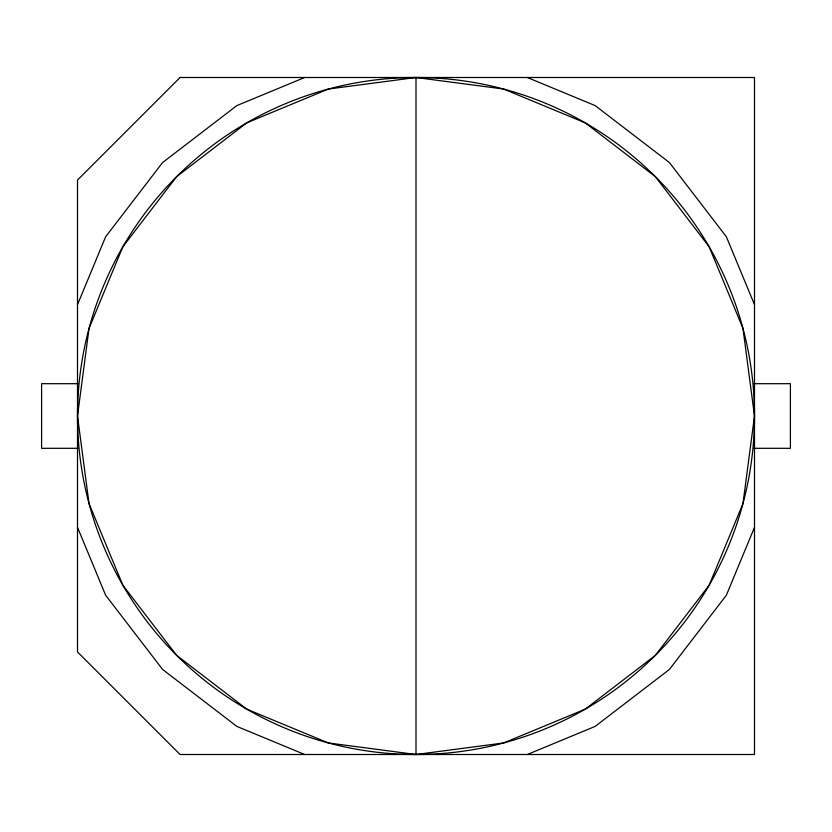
<?xml version="1.0" encoding="UTF-8"?>
<svg xmlns="http://www.w3.org/2000/svg" width="832" height="832" viewBox="0 0 832 832"><rect width="100%" height="100%" fill="white"/><g stroke="black" fill="none" stroke-linecap="round" stroke-linejoin="round"><path stroke-width="1.25" d="M77.501 304.678L105.622 236.798L162.573 162.573L236.798 105.622L304.678 77.501M754.499 527.322L726.378 595.202L669.427 669.427L595.202 726.378L527.322 754.499M416 77.501L328.39 89.034L246.75 122.855L176.644 176.644L122.855 246.75L89.034 328.39L77.501 416L89.034 503.61L122.855 585.25L176.644 655.356L246.75 709.145L328.39 742.966L416 754.499L503.61 742.966L585.25 709.145L655.356 655.356L709.145 585.25L742.966 503.61L754.499 416L742.966 328.39L709.145 246.75L655.356 176.644L585.25 122.855L503.61 89.034L416 77.501L416 754.499M77.854 383.687L41.6 383.687L41.6 448.313L77.854 448.313M754.146 383.687L790.4 383.687L790.4 448.313L754.146 448.313M527.322 77.501L595.202 105.622L669.427 162.573L726.378 236.798L754.499 304.678M304.678 754.499L236.798 726.378L162.573 669.427L105.622 595.202L77.501 527.322M180.076 77.501L77.501 180.076L77.501 651.924L180.076 754.499L754.499 754.499L754.499 77.501L180.076 77.501M246.75 709.145A338.499 338.499 0 0 0 754.499 416A338.499 338.499 0 0 0 246.75 122.855A338.499 338.499 0 0 0 246.75 709.145"/></g></svg>
